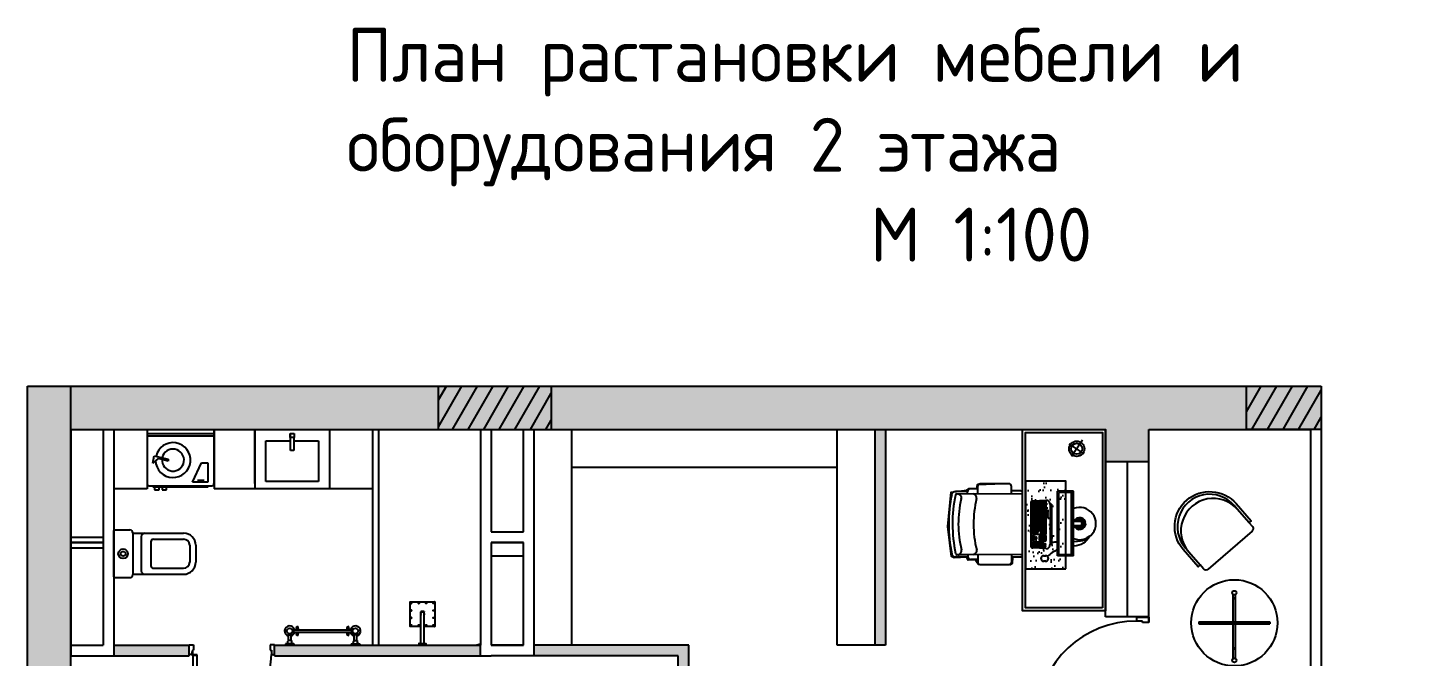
# Model space of a CAD drawing. Header units: inches. Extents: x -59797 to 874375, y -412711 to 5867.
# Drawn here: x -57609 to -44809, y -74877 to -69044 of the extents above; entities that cross this region are included whole.
import ezdxf

# ---------------------------------------------------------------- set-up
doc = ezdxf.new("R2010")
doc.units = ezdxf.units.IN
doc.header["$MEASUREMENT"] = 0
doc.linetypes.add('CENTER2', pattern=[28.575, 19.05, -3.175, 3.175, -3.175])
doc.layers.add('dwgmodels.com', color=250, linetype='Continuous')
doc.layers.add('freecads.com', color=7, linetype='Continuous')
doc.styles.add('{18b73a54-fa43-428c-adcb-c1c7bbdf2c84}', font='Simplex.shx')

# ---------------------------------------------------------------- blocks, each defined once
blk = doc.blocks.new('washing machine')
for p, q in [((122230, -17791), (122230, -18294)), ((122230, -17791), (122851, -17791)), ((122851, -17791), (122851, -18294)), ((122230, -17831), (122851, -17831)), ((122230, -17851), (122851, -17851)), ((122283, -18106), (122295, -18036)), ((122295, -18036), (122425, -18068)), ((122333, -18060), (122283, -18106)), ((122425, -18085), (122333, -18060)), ((122425, -18068), (122425, -18085)), ((122652, -18282), (122735, -18102)), ((122735, -18102), (122794, -18102)), ((122794, -18102), (122794, -18282)), ((122794, -18282), (122652, -18282)), ((122698, -18261), (122761, -18261)), ((122250, -18314), (122831, -18314)), ((122283, -18324), (122798, -18324)), ((122300, -18324), (122300, -18352)), ((122300, -18352), (122341, -18352)), ((122341, -18352), (122341, -18324)), ((122370, -18324), (122370, -18352)), ((122370, -18352), (122411, -18352)), ((122411, -18352), (122411, -18324)), ((122798, -18324), (122798, -18314))]:
    blk.add_line(p, q)
at = {"color": 7}
blk.add_line((122283, -18324), (122283, -18314), dxfattribs=at)
for centre, radius, start, end in [((122471, -18076), 162, 181.679, 167.0338), ((122471, -18076), 102, 176.1945, 167.6708), ((122250, -18294), 20, 180, 270), ((122831, -18294), 20, 270, 0)]:
    blk.add_arc(centre, radius, start, end)
blk = doc.blocks.new('Towel Dryer 1_top_dwgmodels.com')
at = {"color": 0}
for p, q in [((-285, 0), (-365, 0)), ((-365, -10), (-365, 0)), ((-285, -10), (-285, 0)), ((245, 0), (325, 0)), ((245, -10), (245, 0)), ((325, -10), (325, 0)), ((-285, -10), (-365, -10)), ((-341, -43), (-341, -36)), ((-310, -43), (-341, -43)), ((-338, -43), (-338, -93)), ((-313, -43), (-313, -93)), ((-310, -43), (-310, -36)), ((248, -118), (-288, -118)), ((245, -10), (325, -10)), ((269, -43), (269, -36)), ((269, -43), (300, -43)), ((272, -43), (272, -93)), ((297, -43), (297, -93)), ((300, -43), (300, -36)), ((248, -142), (-288, -142))]:
    blk.add_line(p, q, dxfattribs=at)
for points in [[(-341, -111), (-341, -93), (-310, -93), (-310, -111)], [(-306, -146), (-288, -146), (-288, -114), (-306, -114)], [(265, -146), (248, -146), (248, -114), (265, -114)], [(300, -111), (300, -93), (269, -93), (269, -111)]]:
    blk.add_lwpolyline(points, dxfattribs=at)
for centre in [(-325, -130), (285, -130)]:
    blk.add_circle(centre, 24.9, dxfattribs=at)
for centre, radius, start, end in [((-325, -130), 47.2, 105.3417, 344.6583), ((-367, -36), 26.3, 0.0919, 86.14), ((-325, -130), 47.2, 15.3417, 74.6583), ((-283, -36), 26.2, 93.652, 180), ((-255, -130), 19, 41.2231, 138.7769), ((-225, -105), 40.2, 161.3957, 191.3225), ((-255, -98), 9.06, 89.8433, 145.9281), ((-255, -98), 9.06, 34.0719, 90.1567), ((-286, -105), 40.2, 348.6775, 18.6043), ((215, -130), 19, 41.2231, 138.7769), ((245, -105), 40.2, 161.3957, 191.3225), ((215, -98), 9.06, 89.8433, 145.9281), ((215, -98), 9.06, 34.0719, 90.1567), ((184, -105), 40.2, 348.6775, 18.6043), ((285, -130), 47.2, 195.3417, 74.6583), ((285, -130), 47.2, 105.3417, 164.6583), ((243, -36), 26.2, 0, 86.348), ((327, -36), 26.3, 93.86, 179.9081), ((-255, -130), 19, 221.2231, 318.7769), ((-225, -155), 40.2, 168.6775, 198.6043), ((-255, -162), 9.06, 214.0719, 270.1567), ((-255, -162), 9.06, 269.8433, 325.9281), ((-286, -155), 40.2, 341.3957, 11.3225), ((215, -130), 19, 221.2231, 318.7769), ((245, -155), 40.2, 168.6775, 198.6043), ((215, -162), 9.06, 214.0719, 270.1567), ((215, -162), 9.06, 269.8433, 325.9281), ((184, -155), 40.2, 341.3957, 11.3225)]:
    blk.add_arc(centre, radius, start, end, dxfattribs=at)
blk = doc.blocks.new('Door')
at = {"layer": 'freecads.com'}
for p, q in [((80583, -19290), (80583, -19202)), ((80583, -19202), (80622, -19202)), ((80612, -19290), (80583, -19290)), ((80610, -19290), (80610, -19264)), ((80610, -19264), (80612, -19264)), ((80612, -19290), (80610, -19290)), ((80622, -19249), (80612, -19249)), ((80612, -19249), (80612, -19290)), ((80612, -19264), (80612, -19290)), ((80617, -19295), (80617, -20026)), ((80656, -19295), (80617, -19295)), ((80643, -19295), (80617, -19295)), ((80617, -19295), (80617, -19297)), ((80617, -19297), (80643, -19297)), ((80622, -19202), (80622, -19249)), ((80643, -19297), (80643, -19295)), ((80656, -20026), (80656, -19295)), ((81373, -19202), (81333, -19202)), ((81333, -19202), (81333, -19249)), ((81333, -19249), (81344, -19249)), ((81344, -19249), (81344, -19290)), ((81344, -19290), (81373, -19290)), ((81373, -19290), (81373, -19202)), ((80581, -19863), (80567, -19863)), ((80567, -19863), (80567, -19975)), ((80581, -19975), (80581, -19863)), ((80612, -19951), (80581, -19951)), ((80612, -19964), (80581, -19964)), ((80617, -19936), (80612, -19936)), ((80612, -19936), (80612, -19980)), ((80617, -19980), (80617, -19936)), ((80656, -19980), (80656, -19936)), ((80656, -19936), (80660, -19936)), ((80660, -19936), (80660, -19980)), ((80660, -19951), (80692, -19951)), ((80660, -19964), (80692, -19964)), ((80692, -19975), (80692, -19863)), ((80692, -19863), (80705, -19863)), ((80705, -19863), (80705, -19975)), ((80567, -19975), (80581, -19975)), ((80612, -19980), (80617, -19980)), ((80617, -20026), (80656, -20026)), ((80660, -19980), (80656, -19980)), ((80705, -19975), (80692, -19975))]:
    blk.add_line(p, q, dxfattribs=at)
blk.add_circle((80613, -19294), 5.27, dxfattribs=at)
blk.add_arc((80613, -19294), 731, 273.3966, 0.2994, dxfattribs=at)
blk = doc.blocks.new('toilet 2')
at = {"layer": 'freecads.com'}
for p, q in [((79882, -2942), (79882, -3363)), ((79893, -2931), (80034, -2931)), ((80062, -2959), (80062, -3346)), ((80062, -2962), (80533, -2962)), ((80140, -2996), (80140, -3310)), ((80230, -3041), (80230, -3265)), ((80252, -3018), (80533, -3018)), ((80589, -3074), (80589, -3231)), ((80645, -3074), (80645, -3231)), ((80252, -3287), (80533, -3287)), ((79893, -3374), (80034, -3374)), ((80062, -3343), (80533, -3343))]:
    blk.add_line(p, q, dxfattribs=at)
for radius in [44.9, 22.4]:
    blk.add_circle((79972, -3153), radius, dxfattribs=at)
for centre, radius, start, end in [((79893, -2942), 11.2, 90, 180), ((80034, -2959), 28, 0, 90), ((80174, -2996), 33.6, 90, 180), ((80252, -3041), 22.4, 90, 180), ((80533, -3074), 112, 0, 90), ((80533, -3074), 56.1, 0, 90), ((80174, -3310), 33.6, 180, 270), ((80252, -3265), 22.4, 180, 270), ((80533, -3231), 56.1, 270, 0), ((80533, -3231), 112, 270, 0), ((79893, -3363), 11.2, 180, 270), ((80034, -3346), 28, 270, 0)]:
    blk.add_arc(centre, radius, start, end, dxfattribs=at)
blk = doc.blocks.new('table r 343')
at = {"color": 0}
for p, q in [((-10, 10), (-10, 262)), ((10, 10), (10, 262)), ((-330, 10), (330, 10)), ((-330, 10), (-330, -10)), ((330, 10), (330, -10)), ((-330, -10), (330, -10)), ((-10, -330), (-10, -10)), ((10, -330), (10, -10))]:
    blk.add_line(p, q, dxfattribs=at)
for centre, radius in [((0, 0), 400), ((0, 279), 19.4), ((0, 227), 5), ((-306, 0), 5), ((306, 0), 5), ((0, -238), 5), ((0, -347), 19.4)]:
    blk.add_circle(centre, radius, dxfattribs=at)

msp = doc.modelspace()

# ---------------------------------------------------------------- hatches: boundary and pattern name
at = {"true_color": 0x939598}
h = msp.add_hatch(color=252, dxfattribs=at)
h.dxf.hatch_style = 1
h.paths.add_polyline_path([(-53796.1, -72371), (-57209, -72371), (-57209, -72771), (-53796.1, -72771)])
h.paths.add_polyline_path([(-57209, -72371), (-57609, -72371), (-57609, -75337.4), (-57498.1, -75337.4), (-57209, -75337.4), (-57209, -72771)])
h.paths.add_polyline_path([(-57209, -76521), (-57209, -76337.4), (-57609, -76337.4), (-57609, -78671), (-53709, -78671), (-53709, -80771), (-53309, -80771), (-53309, -77421), (-53309, -77321), (-53309, -76371), (-53409, -76371), (-53409, -76668.3), (-53409, -78271), (-57209, -78271)])
h.paths.add_polyline_path([(-56109, -74771), (-56809, -74771), (-56809, -74871), (-56109, -74871)])
h.paths.add_polyline_path([(-47321.5, -80771), (-48688.1, -80771), (-49076, -80771), (-52750.8, -80771), (-52750.8, -81171), (-47321.5, -81171)])
h.paths.add_polyline_path([(-50007.8, -78725.6), (-50107.8, -78725.6), (-50107.8, -80771), (-50007.8, -80771)])
h.paths.add_polyline_path([(-51474.4, -77431.8), (-51574.4, -77431.8), (-51574.4, -77486), (-53309, -77486), (-53309, -77586), (-51474.4, -77586)])
h.paths.add_polyline_path([(-47609, -76271), (-51474.4, -76271), (-51474.4, -76174), (-51574.4, -76174), (-51574.4, -76433.4), (-51474.4, -76433.4), (-51474.4, -76409), (-51474.4, -76371), (-47609, -76371)])
h.paths.add_polyline_path([(-47209, -75971), (-47209, -75510.3), (-47319.9, -75510.3), (-47609, -75510.3), (-47609, -76271), (-47609, -76371), (-47209, -76371)])
h = msp.add_hatch(color=252, dxfattribs=at)
h.dxf.hatch_style = 1
h.paths.add_polyline_path([(-52750.8, -72371), (-53709, -72371), (-53796.1, -72371), (-53796.1, -72771), (-53709, -72771), (-52750.8, -72771)])
at = {"true_color": 0x636466}
h = msp.add_hatch(dxfattribs=at)
h.set_pattern_fill('ANSI31', color=251, scale=1000, angle=15)
h.set_pattern_definition([(60, (-57215.39, -55668.48), (-108.2532, 62.5), [])])
h.paths.add_polyline_path([(-52750.8, -72371), (-53709, -72371), (-53796.1, -72371), (-53796.1, -72771), (-53709, -72771), (-52750.8, -72771)])
at = {"true_color": 0x939598}
h = msp.add_hatch(color=252, dxfattribs=at)
h.dxf.hatch_style = 1
h.paths.add_polyline_path([(-52750.8, -80771), (-53309, -80771), (-53796.1, -80771), (-53796.1, -81171), (-52750.8, -81171)])
h.paths.add_polyline_path([(-46276.2, -80771), (-46805.2, -80771), (-47093.6, -80771), (-47321.5, -80771), (-47321.5, -81171), (-46276.2, -81171)])
h.paths.add_polyline_path([(-44809, -80771), (-45209, -80771), (-46276.2, -80771), (-46276.2, -81171), (-44809, -81171)])
h.paths.add_polyline_path([(-44809, -75971), (-45209, -75971), (-45209, -76371), (-44809, -76371)])
h.paths.add_polyline_path([(-45209, -75971), (-46209, -75971), (-46209, -76371), (-45209, -76371)])
h.paths.add_polyline_path([(-45609, -72371), (-46301.4, -72371), (-46301.4, -72771), (-45609, -72771)])
at = {"true_color": 0x636466}
h = msp.add_hatch(dxfattribs=at)
h.set_pattern_fill('ANSI31', color=251, scale=1000, angle=15)
h.set_pattern_definition([(60, (-136691.91, -55668.48), (-108.25318, 62.5), [])])
h.paths.add_polyline_path([(-45609, -72771), (-45609, -72371), (-46301.4, -72371), (-46301.4, -72771)])
h.paths.add_polyline_path([(-45209, -76371), (-44809, -76371), (-44809, -75971), (-45209, -75971)])
h.paths.add_polyline_path([(-49245.6, -80458.9), (-49332.1, -80410.3), (-49339.9, -80424.2), (-49253.4, -80472.9)])
h.paths.add_polyline_path([(-53796.1, -80771), (-53796.1, -81171), (-52750.8, -81171), (-52750.8, -80771), (-53309, -80771)])
at = {"true_color": 0x939598}
h = msp.add_hatch(color=252, dxfattribs=at)
h.dxf.hatch_style = 1
h.paths.add_polyline_path([(-52750.8, -72371), (-52750.8, -72771), (-47609, -72771), (-47609, -73068.8), (-47209, -73068.8), (-47209, -72771), (-46301.4, -72771), (-46301.4, -72371)])
at = {"true_color": 0x636466}
h = msp.add_hatch(dxfattribs=at)
h.set_pattern_fill('AR-B816', color=251, scale=1000, angle=15)
h.set_pattern_definition([(15, (-136692, -55668.5), (-2070.55, 7727.4), []), (105, (-136692, -55668.5), (-9797.96, 5656.85), [8000, -8000])])
h.paths.add_polyline_path([(-53409, -72771), (-53709, -72771), (-56809, -72771), (-56809, -74771), (-56075.3, -74771), (-56075.3, -74137.6), (-56079.7, -74137.6), (-56111.3, -74122.3), (-56111.3, -74210.5), (-56124.5, -74210.5), (-56124.5, -74098.6), (-56111.3, -74098.6), (-56079.7, -74109.1), (-56079.7, -74093.8), (-56075.3, -74047.9), (-56035.8, -74047.9), (-56035.8, -74049.5, -0.3936323), (-55348, -74771), (-53409, -74771)])
at = {"true_color": 0x939598}
h = msp.add_hatch(color=252, dxfattribs=at)
h.dxf.hatch_style = 1
h.paths.add_polyline_path([(-49749.4, -74771), (-49649.4, -74771), (-49649.4, -72771), (-49749.4, -72771)])
h = msp.add_hatch()
h.set_pattern_fill('AR-SAND,_O', color=256, scale=2.806442, angle=236.44649)
h.set_pattern_definition([(127.5, (-48380.77, -74552.28), (-137.351, -4.49), [0, -108.351, 0, -121.182, 0, -115.836]), (97.5, (-48380.77, -74552.28), (-201.173, 126.156), [0, -58.4526, 0, -97.6586, 0, -37.424]), (57.5, (-48380.77, -74639.96), (-0.403, 221.987), [0, -35.642, 0, -128.3105, 0, -167.5165]), (47.5, (-48380.77, -74639.96), (-62.564, 214.288), [0, -17.821, 0, -84.115, 0, -96.233])])
h.paths.add_polyline_path([(-47978.4, -74064.6), (-47978.4, -73252.1), (-48352.7, -73252.1), (-48352.7, -74064.6)])
h = msp.add_hatch()
h.set_pattern_fill('HEX', color=256, scale=27.797916, angle=225, style=0)
h.set_pattern_definition([(225, (-32730.965, -68383.6225), (4.2556694, -4.2556694), [3.4747396, -6.949479]), (345, (-32730.965, -68383.6225), (1.5576831, 5.8133526), [3.4747396, -6.949479]), (285, (-32733.422, -68386.0795), (5.8133526, 1.5576831), [3.4747396, -6.949479])])
h.paths.add_polyline_path([(-47899.2, -73622.9), (-47886.8, -73622.9, -3.823416), (-47886.8, -73665.5), (-47899.2, -73665.5, 4.9243717)])
h = msp.add_hatch(color=252, dxfattribs=at)
h.dxf.hatch_style = 1
h.paths.add_polyline_path([(-53409, -74771), (-55319, -74771), (-55319, -74871), (-53409, -74871)])
h = msp.add_hatch(color=252, dxfattribs=at)
h.dxf.hatch_style = 1
h.paths.add_polyline_path([(-51474.4, -74771), (-52309, -74771), (-52309, -74871), (-51574.4, -74871), (-51574.4, -75175.6), (-51474.4, -75175.6)])
h.paths.add_polyline_path([(-52309, -74771), (-52909, -74771), (-52909, -74871), (-52309, -74871)])

# ---------------------------------------------------------------- linework, layer by layer
for p, q in [((-57609, -72371), (-53709, -72371)), ((-57609, -75387.3), (-57609, -72371)), ((-53796.1, -72771), (-53796.1, -72371)), ((-53709, -72371), (-45609, -72371)), ((-52750.8, -72371), (-52750.8, -72771)), ((-46301.4, -72771), (-46301.4, -72371)), ((-45609, -72371), (-45609, -75971)), ((-57209, -72771), (-53709, -72771)), ((-57209, -75337.4), (-57209, -72771)), ((-57209, -72771), (-57209, -74871)), ((-56909, -72771), (-56909, -74771)), ((-56809, -72771), (-56809, -74871)), ((-54409, -72771), (-54409, -74771)), ((-54354, -72771), (-54354, -74771)), ((-53709, -72771), (-47609, -72771)), ((-53409, -72771), (-53409, -74771)), ((-53309, -72771), (-53309, -73721)), ((-53009, -73721), (-53009, -72771)), ((-52909, -74871), (-52909, -72771)), ((-52559, -74771), (-52559, -72771)), ((-47609, -74510.3), (-47609, -72771)), ((-47209, -72771), (-45709, -72771)), ((-47209, -74561.8), (-47209, -72771)), ((-45609, -72771), (-46301.4, -72771)), ((-45709, -72771), (-45709, -75971)), ((-47807.3, -72998), (-47946.8, -72905.5)), ((-47823.4, -72871.1), (-47923.8, -73022.4)), ((-47609, -73068.8), (-47209, -73068.8)), ((-47409, -73068.8), (-47409, -74510.3)), ((-52559, -73121), (-50099.4, -73121)), ((-56809.6, -73321), (-56809, -73321)), ((-48796.7, -73323.2), (-48865.3, -73323.4)), ((-48796.8, -73299.8), (-48796.6, -73369.9)), ((-48504.9, -73275.6), (-48773.5, -73276.4)), ((-48481.3, -73368.9), (-48481.5, -73298.9)), ((-48399.7, -73341.1), (-48481.4, -73341.4)), ((-48055.6, -73944.4), (-48055.6, -73344)), ((-47906.3, -73344), (-48055.6, -73344)), ((-47915.9, -73944.4), (-47915.9, -73344)), ((-47906.3, -73944.4), (-47906.3, -73344)), ((-48888.5, -73346.8), (-49002.4, -73347.1)), ((-48380.8, -73368.7), (-48989.9, -73370.4)), ((-48888.5, -73370.1), (-48888.5, -73346.8)), ((-48303.2, -73454.2), (-48303.2, -73851.7)), ((-48162.7, -73429.3), (-48284.9, -73435.9)), ((-48284.4, -73447.6), (-48284.4, -73742.2)), ((-48284.4, -73463.3), (-48269.7, -73463.3)), ((-48271.9, -73445), (-48282.4, -73445.5)), ((-48269.7, -73447), (-48269.7, -73742.2)), ((-48264.1, -73446.5), (-48264.1, -73742.2)), ((-48251.6, -73443.9), (-48262.1, -73444.4)), ((-48249.4, -73445.9), (-48249.4, -73742.2)), ((-48243.8, -73445.4), (-48243.8, -73742.2)), ((-48243.8, -73455.5), (-48229.1, -73455.5)), ((-48231.3, -73442.8), (-48241.8, -73443.3)), ((-48229.1, -73444.8), (-48229.1, -73716.8)), ((-48223.5, -73444.3), (-48223.5, -73716.8)), ((-48223.5, -73467.9), (-48208.8, -73467.9)), ((-48211, -73441.7), (-48221.5, -73442.2)), ((-48208.8, -73443.7), (-48208.8, -73742.2)), ((-48203.1, -73443.2), (-48203.1, -73742.2)), ((-48203.1, -73462.8), (-48188.5, -73462.8)), ((-48190.7, -73440.6), (-48201.2, -73441.1)), ((-48188.5, -73442.6), (-48188.5, -73742.2)), ((-48177.8, -73441), (-48177.8, -73742.2)), ((-48177.8, -73455.5), (-48163.2, -73455.5)), ((-48165.3, -73438.4), (-48175.9, -73438.9)), ((-48163.2, -73440.5), (-48163.2, -73742.2)), ((-48124.1, -73465.9), (-48124.1, -73840)), ((-48110.9, -73465.9), (-48124.1, -73465.9)), ((-48110.9, -73465.9), (-48110.9, -73840)), ((-48042, -73933.3), (-48042, -73355.1)), ((-47926.6, -73355.1), (-48042, -73355.1)), ((-47926.6, -73933.3), (-47926.6, -73355.1)), ((-48284.4, -73483.6), (-48269.7, -73483.6)), ((-48284.4, -73503.7), (-48269.7, -73503.7)), ((-48264.1, -73475.8), (-48249.4, -73475.8)), ((-48264.1, -73495.9), (-48249.4, -73495.9)), ((-48264.1, -73516), (-48249.4, -73516)), ((-48264.1, -73536.1), (-48249.4, -73536.1)), ((-48264.1, -73556.2), (-48249.4, -73556.2)), ((-48264.1, -73576.3), (-48249.4, -73576.3)), ((-48264.1, -73596.3), (-48249.4, -73596.3)), ((-48243.8, -73475.8), (-48229.1, -73475.8)), ((-48243.8, -73495.9), (-48229.1, -73495.9)), ((-48243.8, -73516), (-48229.1, -73516)), ((-48243.8, -73536.1), (-48229.1, -73536.1)), ((-48243.8, -73556.2), (-48229.1, -73556.2)), ((-48243.8, -73576.3), (-48229.1, -73576.3)), ((-48243.8, -73596.3), (-48229.1, -73596.3)), ((-48223.5, -73488), (-48208.8, -73488)), ((-48223.5, -73508.1), (-48208.8, -73508.1)), ((-48223.5, -73528.2), (-48208.8, -73528.2)), ((-48223.5, -73548.2), (-48208.8, -73548.2)), ((-48223.5, -73568.3), (-48208.8, -73568.3)), ((-48223.5, -73588.4), (-48208.8, -73588.4)), ((-48203.1, -73483.1), (-48188.5, -73483.1)), ((-48203.1, -73503.2), (-48188.5, -73503.2)), ((-48203.1, -73523.3), (-48188.5, -73523.3)), ((-48203.1, -73543.4), (-48188.5, -73543.4)), ((-48203.1, -73563.4), (-48188.5, -73563.4)), ((-48203.1, -73583.5), (-48188.5, -73583.5)), ((-48177.8, -73475.8), (-48163.2, -73475.8)), ((-48177.8, -73495.9), (-48163.2, -73495.9)), ((-48177.8, -73516), (-48163.2, -73516)), ((-48177.8, -73536.1), (-48163.2, -73536.1)), ((-48177.8, -73556.2), (-48163.2, -73556.2)), ((-48177.8, -73576.3), (-48163.2, -73576.3)), ((-48177.8, -73596.3), (-48163.2, -73596.3)), ((-53309, -73721), (-53009, -73721)), ((-48284.4, -73664.3), (-48269.7, -73664.3)), ((-48284.4, -73684.4), (-48269.7, -73684.4)), ((-48284.4, -73704.5), (-48269.7, -73704.5)), ((-48284.4, -73724.6), (-48269.7, -73724.6)), ((-48264.1, -73616.4), (-48249.4, -73616.4)), ((-48264.1, -73636.5), (-48249.4, -73636.5)), ((-48264.1, -73656.6), (-48249.4, -73656.6)), ((-48264.1, -73676.7), (-48249.4, -73676.7)), ((-48264.1, -73696.7), (-48249.4, -73696.7)), ((-48243.8, -73616.4), (-48229.1, -73616.4)), ((-48243.8, -73636.5), (-48229.1, -73636.5)), ((-48243.8, -73656.6), (-48229.1, -73656.6)), ((-48243.8, -73676.7), (-48229.1, -73676.7)), ((-48243.8, -73696.7), (-48229.1, -73696.7)), ((-48243.8, -73716.8), (-48223.5, -73716.8)), ((-48223.5, -73608.5), (-48208.8, -73608.5)), ((-48223.5, -73628.6), (-48208.8, -73628.6)), ((-48223.5, -73648.6), (-48208.8, -73648.6)), ((-48223.5, -73668.7), (-48208.8, -73668.7)), ((-48223.5, -73688.8), (-48208.8, -73688.8)), ((-48223.5, -73706.3), (-48208.8, -73706.3)), ((-48203.1, -73603.6), (-48188.5, -73603.6)), ((-48203.1, -73623.7), (-48188.5, -73623.7)), ((-48203.1, -73643.8), (-48188.5, -73643.8)), ((-48203.1, -73663.8), (-48188.5, -73663.8)), ((-48203.1, -73683.9), (-48188.5, -73683.9)), ((-48203.1, -73704), (-48188.5, -73704)), ((-48203.1, -73724.1), (-48188.5, -73724.1)), ((-48177.8, -73616.4), (-48163.2, -73616.4)), ((-48177.8, -73636.5), (-48163.2, -73636.5)), ((-48177.8, -73656.6), (-48163.2, -73656.6)), ((-48177.8, -73676.7), (-48163.2, -73676.7)), ((-48177.8, -73696.7), (-48163.2, -73696.7)), ((-48177.8, -73716.8), (-48163.2, -73716.8)), ((-47906.3, -73622.9), (-47848.8, -73622.9)), ((-47848.8, -73665.5), (-47906.3, -73665.5)), ((-57209, -73771), (-56909, -73771)), ((-57209, -73821), (-56909, -73821)), ((-53309, -73821), (-53309, -74771)), ((-53009, -74771), (-53009, -73821)), ((-48284.4, -73757), (-48284.4, -73802.4)), ((-48284.4, -73771.5), (-48269.7, -73771.5)), ((-48284.4, -73788), (-48269.7, -73788)), ((-48284.4, -73817.2), (-48284.4, -73858.3)), ((-48284.4, -73826.4), (-48269.7, -73826.4)), ((-48284.4, -73837.7), (-48269.7, -73837.7)), ((-48284.4, -73849), (-48249.4, -73849)), ((-48282.3, -73744.3), (-48271.8, -73744.3)), ((-48282.3, -73755), (-48271.8, -73755)), ((-48282.3, -73804.5), (-48271.8, -73804.5)), ((-48282.3, -73815.1), (-48271.8, -73815.1)), ((-48269.7, -73757), (-48269.7, -73802.4)), ((-48269.7, -73817.2), (-48269.7, -73849)), ((-48264.1, -73773.5), (-48264.1, -73785.9)), ((-48264.1, -73817.2), (-48264.1, -73849)), ((-48264.1, -73826.4), (-48249.4, -73826.4)), ((-48264.1, -73837.7), (-48249.4, -73837.7)), ((-48262, -73744.3), (-48251.5, -73744.3)), ((-48262, -73771.5), (-48251.5, -73771.5)), ((-48262, -73788), (-48251.5, -73788)), ((-48262, -73815.1), (-48251.5, -73815.1)), ((-48249.4, -73773.5), (-48249.4, -73785.9)), ((-48249.4, -73817.2), (-48249.4, -73860)), ((-48243.8, -73817.2), (-48243.8, -73860.5)), ((-48243.8, -73826.4), (-48229.1, -73826.4)), ((-48243.8, -73837.7), (-48229.1, -73837.7)), ((-48243.8, -73849), (-48208.8, -73849)), ((-48241.7, -73744.3), (-48210.9, -73744.3)), ((-48241.7, -73815.1), (-48231.2, -73815.1)), ((-48229.1, -73817.2), (-48229.1, -73849)), ((-48223.5, -73757), (-48223.5, -73802.4)), ((-48223.5, -73771.5), (-48208.8, -73771.5)), ((-48223.5, -73788), (-48208.8, -73788)), ((-48223.5, -73817.2), (-48223.5, -73849)), ((-48223.5, -73826.4), (-48208.8, -73826.4)), ((-48223.5, -73837.7), (-48208.8, -73837.7)), ((-48221.4, -73755), (-48210.9, -73755)), ((-48221.4, -73804.5), (-48210.9, -73804.5)), ((-48221.4, -73815.1), (-48210.9, -73815.1)), ((-48208.8, -73757), (-48208.8, -73802.4)), ((-48208.8, -73817.2), (-48208.8, -73862.2)), ((-48203.1, -73757), (-48203.1, -73802.4)), ((-48203.1, -73771.5), (-48188.5, -73771.5)), ((-48203.1, -73788), (-48188.5, -73788)), ((-48203.1, -73817.2), (-48203.1, -73862.7)), ((-48203.1, -73826.4), (-48188.5, -73826.4)), ((-48203.1, -73837.7), (-48188.5, -73837.7)), ((-48203.1, -73849), (-48188.5, -73849)), ((-48201.1, -73744.3), (-48190.6, -73744.3)), ((-48201.1, -73755), (-48190.6, -73755)), ((-48201.1, -73804.5), (-48190.6, -73804.5)), ((-48201.1, -73815.1), (-48190.6, -73815.1)), ((-48188.5, -73757), (-48188.5, -73802.4)), ((-48188.5, -73817.2), (-48188.5, -73863.3)), ((-48177.8, -73757), (-48177.8, -73802.4)), ((-48177.8, -73771.5), (-48163.2, -73771.5)), ((-48177.8, -73788), (-48163.2, -73788)), ((-48175.8, -73744.3), (-48165.2, -73744.3)), ((-48175.8, -73755), (-48165.2, -73755)), ((-48175.8, -73804.5), (-48165.2, -73804.5)), ((-48163.2, -73757), (-48163.2, -73802.4)), ((-48110.9, -73840), (-48124.1, -73840)), ((-57209, -73871), (-56909, -73871)), ((-53309, -73942.3), (-53009, -73942.3)), ((-48886.8, -73954), (-49000.7, -73954.3)), ((-48988.3, -73930.9), (-48380.8, -73929.2)), ((-48886.9, -73930.6), (-48886.8, -73954)), ((-48794.8, -73977.1), (-48863.4, -73977.3)), ((-48795, -73930.4), (-48794.8, -74000.4)), ((-48479.5, -73999.5), (-48479.7, -73929.4)), ((-48479.6, -73952.8), (-48397.9, -73952.6)), ((-48162.7, -73876.7), (-48284.9, -73870.1)), ((-48251.6, -73862.1), (-48282.4, -73860.4)), ((-48211, -73864.3), (-48241.8, -73862.6)), ((-48190.7, -73865.4), (-48201.2, -73864.8)), ((-48184.4, -73943.5), (-48164, -73943.5)), ((-47906.3, -73944.4), (-48055.6, -73944.4)), ((-47926.6, -73933.3), (-48042, -73933.3)), ((-48771.3, -74023.7), (-48502.8, -74022.9)), ((-48164, -73992.7), (-48184.4, -73992.7)), ((-47209, -74510.3), (-47609, -74510.3)), ((-57209, -74771), (-56909, -74771)), ((-57209, -74871), (-56109, -74871)), ((-56809, -74771), (-56109, -74771)), ((-56109, -74871), (-56109, -74771)), ((-55319, -74771), (-53409, -74771)), ((-55319, -74871), (-55319, -74771)), ((-55319, -74871), (-53409, -74871)), ((-53309, -74771), (-53009, -74771))]:
    msp.add_line(p, q)
at = {"color": 7}
for p, q in [((-57209, -72771), (-57209, -72371)), ((-56501.3, -72771), (-56501.3, -73321)), ((-55879.7, -72771), (-55879.7, -73321)), ((-55500.6, -73272), (-55500.6, -72771)), ((-55500.6, -72771), (-55500.6, -73321.1)), ((-54808.1, -72771), (-54808.1, -73321.1)), ((-50099.4, -74771), (-50099.4, -72771)), ((-49749.4, -72771), (-49749.4, -74771)), ((-49649.4, -72771), (-49649.4, -74771)), ((-55500.6, -73272.8), (-55500.6, -73272)), ((-53409, -74871), (-53409, -74771)), ((-53409, -74871), (-53309, -74871)), ((-53009, -74771), (-53309, -74771)), ((-51574.4, -74871), (-53309, -74871)), ((-51474.4, -74771), (-52909, -74771)), ((-51574.4, -75225.5), (-51574.4, -74871)), ((-51474.4, -75212.2), (-51474.4, -74771)), ((-49649.4, -74771), (-50099.4, -74771))]:
    msp.add_line(p, q, dxfattribs=at)
at = {"color": 7, "lineweight": 30}
for p, q in [((-57209, -73821), (-56909, -73821)), ((-53309, -73821), (-53009, -73821))]:
    msp.add_line(p, q, dxfattribs=at)
at = {"linetype": 'Continuous'}
for p, q in [((-54061, -74598.3), (-54061, -74371.7)), ((-54060, -74370.7), (-53833.4, -74370.7)), ((-54051.1, -74382), (-54051.1, -74383)), ((-54049.7, -74382), (-54051.1, -74382)), ((-54051.1, -74383), (-54049.7, -74383)), ((-54051.1, -74450.3), (-54051.1, -74451.3)), ((-54049.7, -74450.3), (-54051.1, -74450.3)), ((-54051.1, -74451.3), (-54049.7, -74451.3)), ((-54050.3, -74382), (-54050.3, -74383)), ((-54050.3, -74450.3), (-54050.3, -74451.3)), ((-54049.7, -74380.5), (-54049.7, -74382)), ((-54048.7, -74380.5), (-54049.7, -74380.5)), ((-54048.7, -74381.4), (-54049.7, -74381.4)), ((-54049.7, -74383), (-54049.7, -74384.4)), ((-54049.7, -74383.5), (-54048.7, -74383.5)), ((-54049.7, -74384.4), (-54048.7, -74384.4)), ((-54049.7, -74448.8), (-54049.7, -74450.3)), ((-54048.7, -74448.8), (-54049.7, -74448.8)), ((-54048.7, -74449.7), (-54049.7, -74449.7)), ((-54049.7, -74451.3), (-54049.7, -74452.7)), ((-54049.7, -74451.9), (-54048.7, -74451.9)), ((-54049.7, -74452.7), (-54048.7, -74452.7)), ((-54048.7, -74382), (-54048.7, -74380.5)), ((-54047.2, -74382), (-54048.7, -74382)), ((-54048.7, -74383), (-54047.2, -74383)), ((-54048.7, -74384.4), (-54048.7, -74383)), ((-54048.7, -74450.3), (-54048.7, -74448.8)), ((-54047.2, -74450.3), (-54048.7, -74450.3)), ((-54048.7, -74451.3), (-54047.2, -74451.3)), ((-54048.7, -74452.7), (-54048.7, -74451.3)), ((-54048.1, -74383), (-54048.1, -74382)), ((-54048.1, -74451.3), (-54048.1, -74450.3)), ((-54047.2, -74383), (-54047.2, -74382)), ((-54047.2, -74451.3), (-54047.2, -74450.3)), ((-53982.8, -74382), (-53982.8, -74383)), ((-53981.4, -74382), (-53982.8, -74382)), ((-53982.8, -74383), (-53981.4, -74383)), ((-53981.9, -74382), (-53981.9, -74383)), ((-53981.4, -74380.5), (-53981.4, -74382)), ((-53980.4, -74380.5), (-53981.4, -74380.5)), ((-53980.4, -74381.4), (-53981.4, -74381.4)), ((-53981.4, -74383), (-53981.4, -74384.4)), ((-53981.4, -74383.5), (-53980.4, -74383.5)), ((-53981.4, -74384.4), (-53980.4, -74384.4)), ((-53980.4, -74382), (-53980.4, -74380.5)), ((-53978.9, -74382), (-53980.4, -74382)), ((-53980.4, -74383), (-53978.9, -74383)), ((-53980.4, -74384.4), (-53980.4, -74383)), ((-53979.8, -74383), (-53979.8, -74382)), ((-53978.9, -74383), (-53978.9, -74382)), ((-53931.7, -74461), (-53961.7, -74461)), ((-53961.7, -74461), (-53961.7, -74462.5)), ((-53961.7, -74462.5), (-53931.7, -74462.5)), ((-53961.7, -74756), (-53961.7, -74462.5)), ((-53931.7, -74462.5), (-53961.7, -74462.5)), ((-53931.7, -74461), (-53931.7, -74462.5)), ((-53931.7, -74756), (-53931.7, -74462.5)), ((-53914.5, -74382), (-53914.5, -74383)), ((-53913, -74382), (-53914.5, -74382)), ((-53914.5, -74383), (-53913, -74383)), ((-53913.6, -74382), (-53913.6, -74383)), ((-53913, -74380.5), (-53913, -74382)), ((-53912, -74380.5), (-53913, -74380.5)), ((-53912, -74381.4), (-53913, -74381.4)), ((-53913, -74383), (-53913, -74384.4)), ((-53913, -74383.5), (-53912, -74383.5)), ((-53913, -74384.4), (-53912, -74384.4)), ((-53912, -74382), (-53912, -74380.5)), ((-53910.6, -74382), (-53912, -74382)), ((-53912, -74383), (-53910.6, -74383)), ((-53912, -74384.4), (-53912, -74383)), ((-53911.5, -74383), (-53911.5, -74382)), ((-53910.6, -74383), (-53910.6, -74382)), ((-53846.1, -74382), (-53846.1, -74383)), ((-53844.7, -74382), (-53846.1, -74382)), ((-53846.1, -74383), (-53844.7, -74383)), ((-53846.1, -74450.3), (-53846.1, -74451.3)), ((-53844.7, -74450.3), (-53846.1, -74450.3)), ((-53846.1, -74451.3), (-53844.7, -74451.3)), ((-53845.3, -74382), (-53845.3, -74383)), ((-53845.3, -74450.3), (-53845.3, -74451.3)), ((-53844.7, -74380.5), (-53844.7, -74382)), ((-53843.7, -74380.5), (-53844.7, -74380.5)), ((-53843.7, -74381.4), (-53844.7, -74381.4)), ((-53844.7, -74383), (-53844.7, -74384.4)), ((-53844.7, -74383.5), (-53843.7, -74383.5)), ((-53844.7, -74384.4), (-53843.7, -74384.4)), ((-53844.7, -74448.8), (-53844.7, -74450.3)), ((-53843.7, -74448.8), (-53844.7, -74448.8)), ((-53843.7, -74449.7), (-53844.7, -74449.7)), ((-53844.7, -74451.3), (-53844.7, -74452.7)), ((-53844.7, -74451.9), (-53843.7, -74451.9)), ((-53844.7, -74452.7), (-53843.7, -74452.7)), ((-53843.7, -74382), (-53843.7, -74380.5)), ((-53842.2, -74382), (-53843.7, -74382)), ((-53843.7, -74383), (-53842.2, -74383)), ((-53843.7, -74384.4), (-53843.7, -74383)), ((-53843.7, -74450.3), (-53843.7, -74448.8)), ((-53842.2, -74450.3), (-53843.7, -74450.3)), ((-53843.7, -74451.3), (-53842.2, -74451.3)), ((-53843.7, -74452.7), (-53843.7, -74451.3)), ((-53843.1, -74383), (-53843.1, -74382)), ((-53843.1, -74451.3), (-53843.1, -74450.3)), ((-53842.2, -74383), (-53842.2, -74382)), ((-53842.2, -74451.3), (-53842.2, -74450.3)), ((-53832.4, -74371.7), (-53832.4, -74598.3)), ((-53961.7, -74599.3), (-54060, -74599.3)), ((-54051.1, -74518.6), (-54051.1, -74519.6)), ((-54049.7, -74518.6), (-54051.1, -74518.6)), ((-54051.1, -74519.6), (-54049.7, -74519.6)), ((-54051.1, -74587), (-54051.1, -74588)), ((-54049.7, -74587), (-54051.1, -74587)), ((-54051.1, -74588), (-54049.7, -74588)), ((-54050.3, -74518.6), (-54050.3, -74519.6)), ((-54050.3, -74587), (-54050.3, -74588)), ((-54049.7, -74517.2), (-54049.7, -74518.6)), ((-54048.7, -74517.2), (-54049.7, -74517.2)), ((-54048.7, -74518), (-54049.7, -74518)), ((-54049.7, -74519.6), (-54049.7, -74521.1)), ((-54049.7, -74520.2), (-54048.7, -74520.2)), ((-54049.7, -74521.1), (-54048.7, -74521.1)), ((-54049.7, -74585.5), (-54049.7, -74587)), ((-54048.7, -74585.5), (-54049.7, -74585.5)), ((-54048.7, -74586.4), (-54049.7, -74586.4)), ((-54049.7, -74588), (-54049.7, -74589.4)), ((-54049.7, -74588.5), (-54048.7, -74588.5)), ((-54049.7, -74589.4), (-54048.7, -74589.4)), ((-54048.7, -74518.6), (-54048.7, -74517.2)), ((-54047.2, -74518.6), (-54048.7, -74518.6)), ((-54048.7, -74519.6), (-54047.2, -74519.6)), ((-54048.7, -74521.1), (-54048.7, -74519.6)), ((-54048.7, -74587), (-54048.7, -74585.5)), ((-54047.2, -74587), (-54048.7, -74587)), ((-54048.7, -74588), (-54047.2, -74588)), ((-54048.7, -74589.4), (-54048.7, -74588)), ((-54048.1, -74519.6), (-54048.1, -74518.6)), ((-54048.1, -74588), (-54048.1, -74587)), ((-54047.2, -74519.6), (-54047.2, -74518.6)), ((-54047.2, -74588), (-54047.2, -74587)), ((-53982.8, -74587), (-53982.8, -74588)), ((-53981.4, -74587), (-53982.8, -74587)), ((-53982.8, -74588), (-53981.4, -74588)), ((-53981.9, -74587), (-53981.9, -74588)), ((-53981.4, -74585.5), (-53981.4, -74587)), ((-53980.4, -74585.5), (-53981.4, -74585.5)), ((-53980.4, -74586.4), (-53981.4, -74586.4)), ((-53981.4, -74588), (-53981.4, -74589.4)), ((-53981.4, -74588.5), (-53980.4, -74588.5)), ((-53981.4, -74589.4), (-53980.4, -74589.4)), ((-53980.4, -74587), (-53980.4, -74585.5)), ((-53978.9, -74587), (-53980.4, -74587)), ((-53980.4, -74588), (-53978.9, -74588)), ((-53980.4, -74589.4), (-53980.4, -74588)), ((-53979.8, -74588), (-53979.8, -74587)), ((-53978.9, -74588), (-53978.9, -74587)), ((-53833.4, -74599.3), (-53931.7, -74599.3)), ((-53914.5, -74587), (-53914.5, -74588)), ((-53913, -74587), (-53914.5, -74587)), ((-53914.5, -74588), (-53913, -74588)), ((-53913.6, -74587), (-53913.6, -74588)), ((-53913, -74585.5), (-53913, -74587)), ((-53912, -74585.5), (-53913, -74585.5)), ((-53912, -74586.4), (-53913, -74586.4)), ((-53913, -74588), (-53913, -74589.4)), ((-53913, -74588.5), (-53912, -74588.5)), ((-53913, -74589.4), (-53912, -74589.4)), ((-53912, -74587), (-53912, -74585.5)), ((-53910.6, -74587), (-53912, -74587)), ((-53912, -74588), (-53910.6, -74588)), ((-53912, -74589.4), (-53912, -74588)), ((-53911.5, -74588), (-53911.5, -74587)), ((-53910.6, -74588), (-53910.6, -74587)), ((-53846.1, -74518.6), (-53846.1, -74519.6)), ((-53844.7, -74518.6), (-53846.1, -74518.6)), ((-53846.1, -74519.6), (-53844.7, -74519.6)), ((-53846.1, -74587), (-53846.1, -74588)), ((-53844.7, -74587), (-53846.1, -74587)), ((-53846.1, -74588), (-53844.7, -74588)), ((-53845.3, -74518.6), (-53845.3, -74519.6)), ((-53845.3, -74587), (-53845.3, -74588)), ((-53844.7, -74517.2), (-53844.7, -74518.6)), ((-53843.7, -74517.2), (-53844.7, -74517.2)), ((-53843.7, -74518), (-53844.7, -74518)), ((-53844.7, -74519.6), (-53844.7, -74521.1)), ((-53844.7, -74520.2), (-53843.7, -74520.2)), ((-53844.7, -74521.1), (-53843.7, -74521.1)), ((-53844.7, -74585.5), (-53844.7, -74587)), ((-53843.7, -74585.5), (-53844.7, -74585.5)), ((-53843.7, -74586.4), (-53844.7, -74586.4)), ((-53844.7, -74588), (-53844.7, -74589.4)), ((-53844.7, -74588.5), (-53843.7, -74588.5)), ((-53844.7, -74589.4), (-53843.7, -74589.4)), ((-53843.7, -74518.6), (-53843.7, -74517.2)), ((-53842.2, -74518.6), (-53843.7, -74518.6)), ((-53843.7, -74519.6), (-53842.2, -74519.6)), ((-53843.7, -74521.1), (-53843.7, -74519.6)), ((-53843.7, -74587), (-53843.7, -74585.5)), ((-53842.2, -74587), (-53843.7, -74587)), ((-53843.7, -74588), (-53842.2, -74588)), ((-53843.7, -74589.4), (-53843.7, -74588)), ((-53843.1, -74519.6), (-53843.1, -74518.6)), ((-53843.1, -74588), (-53843.1, -74587)), ((-53842.2, -74519.6), (-53842.2, -74518.6)), ((-53842.2, -74588), (-53842.2, -74587)), ((-53979.2, -74758), (-53979.2, -74771)), ((-53976.2, -74771), (-53979.2, -74771)), ((-53977.2, -74756), (-53976.2, -74756)), ((-53976.2, -74756), (-53917.2, -74756)), ((-53917.2, -74771), (-53976.2, -74771)), ((-53917.2, -74756), (-53916.2, -74756)), ((-53914.2, -74771), (-53917.2, -74771)), ((-53914.2, -74758), (-53914.2, -74771))]:
    msp.add_line(p, q, dxfattribs=at)
at = {"linetype": 'CENTER2'}
for p, q in [((-53946.7, -74771), (-53946.7, -74751)), ((-53999.2, -74771), (-53959.2, -74771))]:
    msp.add_line(p, q, dxfattribs=at)
at = {"color": 7}
for points in [[(-54409, -72771), (-54409, -72771), (-54409, -73321), (-55879.7, -73321)], [(-56501.3, -73321), (-56809.6, -73321)]]:
    msp.add_lwpolyline(points, dxfattribs=at)
at = {"color": 0}
msp.add_lwpolyline([(-51936.6, -72771), (-51917.8, -72771)], dxfattribs=at)
for points in [[(-47609, -74454.8), (-48380.8, -74454.8), (-48380.8, -72771), (-47609, -72771)], [(-47637.1, -74426.8), (-48352.7, -74426.8), (-48352.7, -72799), (-47637.1, -72799)], [(-47978.4, -74064.6), (-47978.4, -73252.1), (-48352.7, -73252.1), (-48352.7, -74064.6)]]:
    msp.add_lwpolyline(points, close=True)
for points in [[(-48380.8, -73955.4), (-48473.3, -73955.5), (-48477, -74014.6), (-48494.7, -74028.2), (-48788.3, -74025.4), (-48810.4, -73996.6), (-48804.5, -73981.5), (-48884.1, -73983), (-48894.5, -73955.8), (-49012.5, -73962.2), (-49038.8, -73950.8), (-49071.8, -73670.3), (-49040.6, -73354.5), (-48897.1, -73335.6), (-48875, -73318.6), (-48803.6, -73320), (-48798.6, -73281), (-48555.2, -73273.2)], [(-48380.8, -73955.4), (-48380.8, -73350.6)]]:
    msp.add_lwpolyline(points)
at = {"color": 18, "ltscale": 0.03, "true_color": 0x000000}
msp.add_lwpolyline([(-46732, -74028.1), (-46750.9, -74044.5), (-46888.5, -73885.9, -1), (-46397.5, -73459.9), (-46259.8, -73618.6), (-46278.7, -73635), (-46246, -73672.7, -0.4142136), (-46249, -73715), (-46656.9, -74068.9, -0.4142136), (-46699.2, -74065.9)], format="xyb", close=True, dxfattribs=at)
at = {"color": 18, "true_color": 0x000000}
for points in [[(-46383.6, -73514.1), (-46416.3, -73476.3, 1), (-46869.6, -73869.5), (-46836.8, -73907.2)], [(-46278.7, -73635), (-46383.6, -73514.1, 1), (-46836.8, -73907.2)]]:
    msp.add_lwpolyline(points, format="xyb", dxfattribs=at)
msp.add_lwpolyline([(-46836.8, -73907.2), (-46732, -74028.1)], dxfattribs=at)
for centre, radius in [((-47876.5, -72950.9), 70.9), ((-47876.5, -72950.9), 51.2), ((-48145.6, -73522.6), 2.45), ((-48145.6, -73533.2), 2.45), ((-48145.6, -73543.9), 2.45), ((-48145.6, -73554.5), 2.45), ((-48145.6, -73565.2), 2.45), ((-48145.6, -73575.8), 2.45), ((-48145.6, -73586.4), 2.45), ((-48169.5, -73833.2), 2.45), ((-48169.5, -73843.9), 2.45), ((-48169.5, -73854.5), 2.45)]:
    msp.add_circle(centre, radius)
at = {"linetype": 'Continuous'}
for centre in [(-54049.2, -74382.5), (-54049.2, -74450.8), (-53980.9, -74382.5), (-53912.5, -74382.5), (-53844.2, -74382.5), (-53844.2, -74450.8), (-54049.2, -74519.1), (-54049.2, -74587.5), (-53980.9, -74587.5), (-53912.5, -74587.5), (-53844.2, -74519.1), (-53844.2, -74587.5)]:
    msp.add_circle(centre, 4, dxfattribs=at)
for centre, radius, start, end in [((-48865.2, -73346.7), 23.4, 90.16629, 180.16628), ((-48773.4, -73299.7), 23.4, 90.16629, 180.16628), ((-48504.9, -73299), 23.4, 0.16628, 90.16629), ((-48399.6, -73364.5), 23.4, 36.32995, 90.16629), ((-47716.1, -73647), 1348.2, 168.36491, 191.96765), ((-49002.3, -73382.1), 35, 90.16629, 168.36491), ((-47739.5, -73647), 1289.8, 168.03661, 192.29595), ((-48989.9, -73382.1), 11.7, 90.16629, 168.03661), ((-48981.2, -73405.4), 35, 346.42049, 90.16629), ((-47978, -73647.7), 997, 166.42049, 193.91208), ((-48840.1, -73405), 35, 346.42049, 90.16629), ((-47837, -73647.3), 997, 166.42049, 193.91208), ((-48284.9, -73454.2), 18.3, 90, 180), ((-48282.3, -73447.6), 2.08, 93.09408, 180), ((-48271.8, -73447), 2.08, 360, 93.09408), ((-48262, -73446.5), 2.08, 93.09408, 180), ((-48251.5, -73445.9), 2.08, 360, 93.09408), ((-48241.7, -73445.4), 2.08, 93.09408, 180), ((-48231.2, -73444.8), 2.08, 360, 93.09408), ((-48221.4, -73444.3), 2.08, 93.09408, 180), ((-48210.9, -73443.7), 2.08, 360, 93.09408), ((-48201.1, -73443.2), 2.08, 93.09408, 180), ((-48190.6, -73442.6), 2.08, 360, 93.09408), ((-48175.8, -73441), 2.08, 93.09408, 180), ((-48165.2, -73440.5), 2.08, 360, 93.09408), ((-48160.8, -73465.9), 36.7, 0, 93.09408), ((-47848.8, -73644.2), 150.1, 247.45984, 112.54016), ((-47848.8, -73644.2), 54.7, 202.9581, 157.0419), ((-47848.8, -73644.2), 43.6, 209.31433, 150.68567), ((-47848.8, -73644.2), 32.5, 221.09871, 138.90129), ((-47848.8, -73644.2), 21.3, 270, 90), ((-48284.9, -73851.7), 18.3, 180, 270), ((-48282.3, -73742.2), 2.08, 180, 270), ((-48282.3, -73757), 2.08, 90, 180), ((-48282.3, -73802.4), 2.08, 180, 270), ((-48282.3, -73817.2), 2.08, 90, 180), ((-48271.8, -73742.2), 2.08, 270, 360), ((-48271.8, -73757), 2.08, 360, 90), ((-48271.8, -73802.4), 2.08, 270, 360), ((-48271.8, -73817.2), 2.08, 360, 90), ((-48262, -73742.2), 2.08, 180, 270), ((-48262, -73773.5), 2.08, 90, 180), ((-48262, -73785.9), 2.08, 180, 270), ((-48262, -73817.2), 2.08, 90, 180), ((-48251.5, -73742.2), 2.08, 270, 360), ((-48251.5, -73773.5), 2.08, 360, 90), ((-48251.5, -73785.9), 2.08, 270, 360), ((-48251.5, -73817.2), 2.08, 360, 90), ((-48241.7, -73742.2), 2.08, 180, 270), ((-48241.7, -73817.2), 2.08, 90, 180), ((-48231.2, -73817.2), 2.08, 360, 90), ((-48221.4, -73757), 2.08, 90, 180), ((-48221.4, -73802.4), 2.08, 180, 270), ((-48221.4, -73817.2), 2.08, 90, 180), ((-48210.9, -73742.2), 2.08, 270, 360), ((-48210.9, -73757), 2.08, 360, 90), ((-48210.9, -73802.4), 2.08, 270, 360), ((-48210.9, -73817.2), 2.08, 360, 90), ((-48201.1, -73742.2), 2.08, 180, 270), ((-48201.1, -73757), 2.08, 90, 180), ((-48201.1, -73802.4), 2.08, 180, 270), ((-48201.1, -73817.2), 2.08, 90, 180), ((-48190.6, -73742.2), 2.08, 270, 360), ((-48190.6, -73757), 2.08, 360, 90), ((-48190.6, -73802.4), 2.08, 270, 360), ((-48190.6, -73817.2), 2.08, 360, 90), ((-48175.8, -73742.2), 2.08, 180, 270), ((-48175.8, -73757), 2.08, 90, 180), ((-48175.8, -73802.4), 2.08, 180, 270), ((-48165.2, -73742.2), 2.08, 270, 360), ((-48165.2, -73757), 2.08, 360, 90), ((-48165.2, -73802.4), 2.08, 270, 360), ((-48160.8, -73840), 36.7, 266.90594, 0), ((-49000.8, -73919.3), 35, 191.96765, 270.16629), ((-48988.3, -73919.2), 11.7, 192.29595, 270.16629), ((-48979.7, -73895.9), 35, 270.16629, 13.91208), ((-48863.4, -73953.9), 23.4, 180.16628, 270.16629), ((-48838.7, -73895.5), 35, 270.16629, 13.91208), ((-48397.9, -73929.2), 23.4, 270.16629, 317.34433), ((-48282.3, -73858.3), 2.08, 180, 266.90594), ((-48251.5, -73860), 2.08, 266.90594, 360), ((-48241.7, -73860.5), 2.08, 180, 266.90594), ((-48210.9, -73862.2), 2.08, 266.90594, 360), ((-48184.4, -73968.1), 24.6, 65.5382, 294.4618), ((-48201.1, -73862.7), 2.08, 180, 266.90594), ((-48190.6, -73863.3), 2.08, 266.90594, 360), ((-48164, -73968.1), 24.6, 245.5382, 114.4618), ((-48771.4, -74000.4), 23.4, 180.16628, 270.16629), ((-48502.8, -73999.6), 23.4, 270.16629, 0.16628)]:
    msp.add_arc(centre, radius, start, end)
for centre, radius, start, end in [((-54060, -74371.7), 1, 90, 180), ((-53946.7, -74485), 18.5, 144.17523, 180), ((-53946.7, -74485), 18.5, 180, 215.82477), ((-53946.7, -74485), 18.4, 144.60886, 180), ((-53946.7, -74485), 18.4, 180, 215.39114), ((-53946.7, -74485), 18.1, 145.96842, 180), ((-53946.7, -74485), 18.1, 180, 214.03158), ((-53946.7, -74485), 18, 146.44269, 213.55731), ((-53946.7, -74485), 16.4, 156.45746, 203.54254), ((-53946.7, -74485), 18.5, 324.17523, 35.82477), ((-53946.7, -74485), 18.4, 324.60886, 35.39114), ((-53946.7, -74485), 18.1, 325.96842, 34.03158), ((-53946.7, -74485), 18, 326.44269, 33.55731), ((-53946.7, -74485), 16.4, 336.45746, 23.54254), ((-53833.4, -74371.7), 1, 0, 90), ((-54060, -74598.3), 1, 180, 270), ((-53833.4, -74598.3), 1, 270, 0), ((-53977.2, -74758), 2, 90, 180), ((-53916.2, -74758), 2, 0, 90)]:
    msp.add_arc(centre, radius, start, end, dxfattribs=at)
for points in [[(-48055.6, -73817.8), (-48072.7, -73818.2), (-48091.1, -73818.5), (-48110.9, -73818.9)], [(-48055.6, -73886.8), (-48090.4, -73902), (-48121.6, -73923.2), (-48146.7, -73950.6)]]:
    msp.add_open_spline(points, degree=3)
for points, knots in [([(-47753.8, -73760.4), (-47771.2, -73787.5), (-47810.8, -73837.5), (-47872.5, -73849.7), (-47906.3, -73854.2)], [0.04151625, 0.04151625, 0.04151625, 0.04151625, 0.12441797, 0.21363365, 0.21363365, 0.21363365, 0.21363365]), ([(-47753.8, -73760.4), (-47810.1, -73789.2), (-47779.9, -73799.7), (-47847.6, -73809.3), (-47906.3, -73812.6)], [0.04151625, 0.04151625, 0.04151625, 0.04151625, 0.12441797, 0.17455829, 0.17455829, 0.17455829, 0.17455829])]:
    msp.add_open_spline(points, degree=3, knots=knots)
at = {"layer": 'freecads.com'}
for p, q in [((-55500.6, -72771), (-54808.1, -72771)), ((-55398.2, -72878.3), (-55169, -72878.3)), ((-55398.2, -73252.8), (-55398.2, -72878.3)), ((-55139.7, -72878.3), (-54910.5, -72878.3)), ((-54910.5, -72878.3), (-54910.5, -73252.8)), ((-54808.1, -73321.1), (-55500.6, -73321.1)), ((-54910.5, -73252.8), (-55398.2, -73252.8)), ((-47319.9, -74548.5), (-47319.9, -74511.9)), ((-47319.9, -74511.9), (-47209, -74511.9)), ((-47267.8, -74548.5), (-47319.9, -74548.5)), ((-47267.8, -74561.8), (-47267.8, -74548.5)), ((-47209, -74561.8), (-47267.8, -74561.8)), ((-47209, -74511.9), (-47209, -74561.8))]:
    msp.add_line(p, q, dxfattribs=at)
at = {"layer": 'freecads.com', "ltscale": 10}
for p, q in [((-55173.8, -72808.4), (-55134.8, -72808.4)), ((-55173.8, -72847.4), (-55173.8, -72808.4)), ((-55173.8, -72812.7), (-55173.8, -72844.1)), ((-55134.8, -72808.4), (-55134.8, -72847.4)), ((-55134.8, -72847.4), (-55173.8, -72847.4)), ((-55169, -72965.4), (-55169, -72847.4)), ((-55139.7, -72847.4), (-55139.7, -72965.4)), ((-55139.7, -72965.4), (-55169, -72965.4))]:
    msp.add_line(p, q, dxfattribs=at)
at = {"layer": 'freecads.com'}
msp.add_arc((-47324.8, -75472.6), 924.1, 89.70056, 176.60341, dxfattribs=at)

# ---------------------------------------------------------------- block references
at = {"color": 7}
for name, p in [('washing machine', (-178730.9, -54979.5)), ('toilet 2', (-136694.5, -70771.7)), ('Door', (-136691.9, -55568.5))]:
    msp.add_blockref(name, p, dxfattribs=at)
at = {"color": 18, "true_color": 0x000000}
msp.add_blockref('table r 343', (-46414.1, -74565.5), dxfattribs=at)
at = {"layer": 'dwgmodels.com', "rotation": 180}
msp.add_blockref('Towel Dryer 1_top_dwgmodels.com', (-54892.8, -74771), dxfattribs=at)

# ---------------------------------------------------------------- texts
at = {"color": 7, "insert": (-54649.6, -69047.5), "char_height": 500, "attachment_point": 1, "style": '{18b73a54-fa43-428c-adcb-c1c7bbdf2c84}'}
msp.add_mtext_dynamic_manual_height_columns('{\\fGOST Common|b0|i0|c204|p34;План растановки мебели и оборудования \\fGOST Common|b0|i0|c0|p34;2\\fGOST Common|b0|i0|c204|p34; этажа\\fGOST Common|b0|i0|c0|p34;\\P                \\fGOST Common|b0|i0|c204|p34;М 1\\fGOST Common|b0|i0|c0|p34;:100}', width=8308.347, gutter_width=11072.2, heights=[0], dxfattribs=at)

doc.saveas('drawing.dxf')
